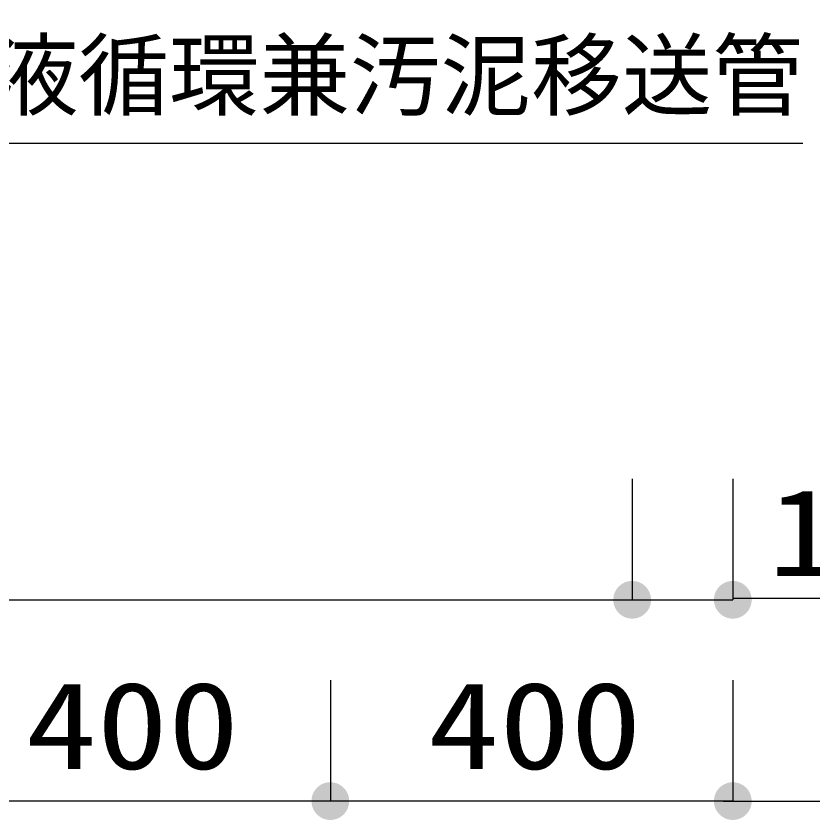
# Model space of a CAD drawing. Units: millimetres, scale not verified. Extents: x -22790 to 8910, y -6308 to 6308.
# Drawn here: x -4697 to -3905, y -424 to 375 of the extents above; entities that cross this region are included whole.
import ezdxf
from ezdxf.enums import TextEntityAlignment as Align

# ---------------------------------------------------------------- set-up
doc = ezdxf.new("R2010")
doc.units = ezdxf.units.MM
doc.header["$LTSCALE"] = 30
doc.layers.add('0-1_空気管', color=3, linetype='Continuous', lineweight=25)
doc.layers.add('0-F_00クル-フ-6寸法', color=132, linetype='Continuous', lineweight=25)
doc.styles.add('ＭＳ ゴシック', font='')
doc.styles.get('ＭＳ ゴシック').set_extended_font_data('MS Gothic')

msp = doc.modelspace()

# ---------------------------------------------------------------- linework, layer by layer
at = {"layer": '0-1_空気管'}
msp.add_lwpolyline([(-3915.15, 248.14), (-4973.81, 248.14), (-4550.48, 981.36)], dxfattribs=at)
at = {"layer": '0-F_00クル-フ-6寸法', "color": 4}
for p, q in [((-4084.82, -85.16), (-4084.82, -205.16)), ((-4084.82, -85.16), (-4084.82, -205.16)), ((-3984.82, -85.16), (-3984.82, -205.16)), ((-6094.78, -205.16), (-4084.82, -205.16)), ((-4084.82, -205.16), (-3984.82, -205.16)), ((-3984.82, -203.66), (-3731.89, -203.66)), ((-4384.78, -285.16), (-4384.78, -405.16)), ((-4384.78, -285.16), (-4384.78, -405.16)), ((-3984.82, -285.16), (-3984.82, -405.16)), ((-4384.78, -405.16), (-4784.78, -405.16)), ((-3984.82, -405.16), (-4384.78, -405.16)), ((-3994.2, -405.16), (-3483.33, -405.16))]:
    msp.add_line(p, q, dxfattribs=at)
at = {"layer": '0-F_00クル-フ-6寸法'}
for points in [[(-4084.82, -205.16), (-4098.49, -192.32), (-4096.77, -190.71)], [(-4084.82, -205.16), (-4098.49, -192.32), (-4096.77, -190.71)], [(-4084.82, -205.16), (-4096.77, -190.71), (-4094.87, -189.33)], [(-4084.82, -205.16), (-4096.77, -190.71), (-4094.87, -189.33)], [(-4084.82, -205.16), (-4094.87, -189.33), (-4092.8, -188.19)], [(-4084.82, -205.16), (-4094.87, -189.33), (-4092.8, -188.19)], [(-4084.82, -205.16), (-4092.8, -188.19), (-4090.62, -187.32)], [(-4084.82, -205.16), (-4092.8, -188.19), (-4090.62, -187.32)], [(-4084.82, -205.16), (-4090.62, -187.32), (-4088.33, -186.74)], [(-4084.82, -205.16), (-4090.62, -187.32), (-4088.33, -186.74)], [(-4084.82, -205.16), (-4088.33, -186.74), (-4086, -186.44)], [(-4084.82, -205.16), (-4088.33, -186.74), (-4086, -186.44)], [(-4084.82, -205.16), (-4086, -186.44), (-4083.64, -186.44)], [(-4084.82, -205.16), (-4086, -186.44), (-4083.64, -186.44)], [(-4084.82, -205.16), (-4083.64, -186.44), (-4081.31, -186.74)], [(-4084.82, -205.16), (-4083.64, -186.44), (-4081.31, -186.74)], [(-4084.82, -205.16), (-4081.31, -186.74), (-4079.03, -187.32)], [(-4084.82, -205.16), (-4081.31, -186.74), (-4079.03, -187.32)], [(-4084.82, -205.16), (-4079.03, -187.32), (-4076.84, -188.19)], [(-4084.82, -205.16), (-4079.03, -187.32), (-4076.84, -188.19)], [(-4084.82, -205.16), (-4076.84, -188.19), (-4074.77, -189.33)], [(-4084.82, -205.16), (-4076.84, -188.19), (-4074.77, -189.33)], [(-4084.82, -205.16), (-4074.77, -189.33), (-4072.87, -190.71)], [(-4084.82, -205.16), (-4074.77, -189.33), (-4072.87, -190.71)], [(-4084.82, -205.16), (-4072.87, -190.71), (-4071.15, -192.32)], [(-4084.82, -205.16), (-4072.87, -190.71), (-4071.15, -192.32)], [(-3984.82, -205.16), (-3998.49, -192.32), (-3996.77, -190.71)], [(-3984.82, -205.16), (-3996.77, -190.71), (-3994.87, -189.33)], [(-3984.82, -205.16), (-3994.87, -189.33), (-3992.8, -188.19)], [(-3984.82, -205.16), (-3992.8, -188.19), (-3990.61, -187.32)], [(-3984.82, -205.16), (-3990.61, -187.32), (-3988.33, -186.74)], [(-3984.82, -205.16), (-3988.33, -186.74), (-3986, -186.44)], [(-3984.82, -205.16), (-3986, -186.44), (-3983.64, -186.44)], [(-3984.82, -205.16), (-3983.64, -186.44), (-3981.31, -186.74)], [(-3984.82, -205.16), (-3981.31, -186.74), (-3979.03, -187.32)], [(-3984.82, -205.16), (-3979.03, -187.32), (-3976.84, -188.19)], [(-3984.82, -205.16), (-3976.84, -188.19), (-3974.77, -189.33)], [(-3984.82, -205.16), (-3974.77, -189.33), (-3972.87, -190.71)], [(-3984.82, -205.16), (-3972.87, -190.71), (-3971.15, -192.32)], [(-4084.82, -205.16), (-4102.98, -200.49), (-4102.25, -198.25)], [(-4084.82, -205.16), (-4102.98, -200.49), (-4102.25, -198.25)], [(-4084.82, -205.16), (-4102.25, -198.25), (-4101.25, -196.12)], [(-4084.82, -205.16), (-4102.25, -198.25), (-4101.25, -196.12)], [(-4084.82, -205.16), (-4101.25, -196.12), (-4099.99, -194.14)], [(-4084.82, -205.16), (-4101.25, -196.12), (-4099.99, -194.14)], [(-4084.82, -205.16), (-4099.99, -194.14), (-4098.49, -192.32)], [(-4084.82, -205.16), (-4099.99, -194.14), (-4098.49, -192.32)], [(-4084.82, -205.16), (-4071.15, -192.32), (-4069.65, -194.14)], [(-4084.82, -205.16), (-4071.15, -192.32), (-4069.65, -194.14)], [(-4084.82, -205.16), (-4069.65, -194.14), (-4068.39, -196.12)], [(-4084.82, -205.16), (-4069.65, -194.14), (-4068.39, -196.12)], [(-4084.82, -205.16), (-4068.39, -196.12), (-4067.39, -198.25)], [(-4084.82, -205.16), (-4068.39, -196.12), (-4067.39, -198.25)], [(-4084.82, -205.16), (-4067.39, -198.25), (-4066.66, -200.49)], [(-4084.82, -205.16), (-4067.39, -198.25), (-4066.66, -200.49)], [(-3984.82, -205.16), (-4002.98, -200.49), (-4002.25, -198.25)], [(-3984.82, -205.16), (-4002.25, -198.25), (-4001.25, -196.12)], [(-3984.82, -205.16), (-4001.25, -196.12), (-3999.99, -194.14)], [(-3984.82, -205.16), (-3999.99, -194.14), (-3998.49, -192.32)], [(-3984.82, -205.16), (-3971.15, -192.32), (-3969.65, -194.14)], [(-3984.82, -205.16), (-3969.65, -194.14), (-3968.39, -196.12)], [(-3984.82, -205.16), (-3968.39, -196.12), (-3967.39, -198.25)], [(-3984.82, -205.16), (-3967.39, -198.25), (-3966.66, -200.49)], [(-4084.82, -205.16), (-4103.57, -205.16), (-4103.42, -202.81)], [(-4084.82, -205.16), (-4103.57, -205.16), (-4103.42, -202.81)], [(-4084.82, -205.16), (-4103.42, -207.51), (-4103.57, -205.16)], [(-4084.82, -205.16), (-4103.42, -207.51), (-4103.57, -205.16)], [(-4084.82, -205.16), (-4103.42, -202.81), (-4102.98, -200.49)], [(-4084.82, -205.16), (-4103.42, -202.81), (-4102.98, -200.49)], [(-4084.82, -205.16), (-4102.98, -209.82), (-4103.42, -207.51)], [(-4084.82, -205.16), (-4102.98, -209.82), (-4103.42, -207.51)], [(-4084.82, -205.16), (-4102.25, -212.06), (-4102.98, -209.82)], [(-4084.82, -205.16), (-4102.25, -212.06), (-4102.98, -209.82)], [(-4084.82, -205.16), (-4101.25, -214.19), (-4102.25, -212.06)], [(-4084.82, -205.16), (-4101.25, -214.19), (-4102.25, -212.06)], [(-4084.82, -205.16), (-4099.99, -216.18), (-4101.25, -214.19)], [(-4084.82, -205.16), (-4099.99, -216.18), (-4101.25, -214.19)], [(-4084.82, -205.16), (-4098.49, -217.99), (-4099.99, -216.18)], [(-4084.82, -205.16), (-4098.49, -217.99), (-4099.99, -216.18)], [(-4084.82, -205.16), (-4096.77, -219.6), (-4098.49, -217.99)], [(-4084.82, -205.16), (-4096.77, -219.6), (-4098.49, -217.99)], [(-4084.82, -205.16), (-4094.87, -220.99), (-4096.77, -219.6)], [(-4084.82, -205.16), (-4094.87, -220.99), (-4096.77, -219.6)], [(-4084.82, -205.16), (-4092.8, -222.12), (-4094.87, -220.99)], [(-4084.82, -205.16), (-4092.8, -222.12), (-4094.87, -220.99)], [(-4084.82, -205.16), (-4090.62, -222.99), (-4092.8, -222.12)], [(-4084.82, -205.16), (-4090.62, -222.99), (-4092.8, -222.12)], [(-4084.82, -205.16), (-4088.33, -223.57), (-4090.62, -222.99)], [(-4084.82, -205.16), (-4088.33, -223.57), (-4090.62, -222.99)], [(-4084.82, -205.16), (-4086, -223.87), (-4088.33, -223.57)], [(-4084.82, -205.16), (-4086, -223.87), (-4088.33, -223.57)], [(-4084.82, -205.16), (-4083.64, -223.87), (-4086, -223.87)], [(-4084.82, -205.16), (-4083.64, -223.87), (-4086, -223.87)], [(-4084.82, -205.16), (-4066.66, -200.49), (-4066.22, -202.81)], [(-4084.82, -205.16), (-4066.66, -200.49), (-4066.22, -202.81)], [(-4084.82, -205.16), (-4066.22, -202.81), (-4066.07, -205.16)], [(-4084.82, -205.16), (-4066.22, -202.81), (-4066.07, -205.16)], [(-4084.82, -205.16), (-4081.31, -223.57), (-4083.64, -223.87)], [(-4084.82, -205.16), (-4079.03, -222.99), (-4081.31, -223.57)], [(-4084.82, -205.16), (-4076.84, -222.12), (-4079.03, -222.99)], [(-4084.82, -205.16), (-4074.77, -220.99), (-4076.84, -222.12)], [(-4084.82, -205.16), (-4072.87, -219.6), (-4074.77, -220.99)], [(-4084.82, -205.16), (-4071.15, -217.99), (-4072.87, -219.6)], [(-4084.82, -205.16), (-4069.65, -216.18), (-4071.15, -217.99)], [(-4084.82, -205.16), (-4068.39, -214.19), (-4069.65, -216.18)], [(-4084.82, -205.16), (-4067.39, -212.06), (-4068.39, -214.19)], [(-4084.82, -205.16), (-4066.66, -209.82), (-4067.39, -212.06)], [(-4084.82, -205.16), (-4066.22, -207.51), (-4066.66, -209.82)], [(-4084.82, -205.16), (-4066.07, -205.16), (-4066.22, -207.51)], [(-4084.82, -205.16), (-4081.31, -223.57), (-4083.64, -223.87)], [(-4084.82, -205.16), (-4079.03, -222.99), (-4081.31, -223.57)], [(-4084.82, -205.16), (-4076.84, -222.12), (-4079.03, -222.99)], [(-4084.82, -205.16), (-4074.77, -220.99), (-4076.84, -222.12)], [(-4084.82, -205.16), (-4072.87, -219.6), (-4074.77, -220.99)], [(-4084.82, -205.16), (-4071.15, -217.99), (-4072.87, -219.6)], [(-4084.82, -205.16), (-4069.65, -216.18), (-4071.15, -217.99)], [(-4084.82, -205.16), (-4068.39, -214.19), (-4069.65, -216.18)], [(-4084.82, -205.16), (-4067.39, -212.06), (-4068.39, -214.19)], [(-4084.82, -205.16), (-4066.66, -209.82), (-4067.39, -212.06)], [(-4084.82, -205.16), (-4066.22, -207.51), (-4066.66, -209.82)], [(-4084.82, -205.16), (-4066.07, -205.16), (-4066.22, -207.51)], [(-3984.82, -205.16), (-4003.57, -205.16), (-4003.42, -202.81)], [(-3984.82, -205.16), (-4003.42, -207.51), (-4003.57, -205.16)], [(-3984.82, -205.16), (-4003.42, -202.81), (-4002.98, -200.49)], [(-3984.82, -205.16), (-4002.98, -209.82), (-4003.42, -207.51)], [(-3984.82, -205.16), (-4002.25, -212.06), (-4002.98, -209.82)], [(-3984.82, -205.16), (-4001.25, -214.19), (-4002.25, -212.06)], [(-3984.82, -205.16), (-3999.99, -216.18), (-4001.25, -214.19)], [(-3984.82, -205.16), (-3998.49, -217.99), (-3999.99, -216.18)], [(-3984.82, -205.16), (-3996.77, -219.6), (-3998.49, -217.99)], [(-3984.82, -205.16), (-3994.87, -220.99), (-3996.77, -219.6)], [(-3984.82, -205.16), (-3992.8, -222.12), (-3994.87, -220.99)], [(-3984.82, -205.16), (-3990.61, -222.99), (-3992.8, -222.12)], [(-3984.82, -205.16), (-3988.33, -223.57), (-3990.61, -222.99)], [(-3984.82, -205.16), (-3986, -223.87), (-3988.33, -223.57)], [(-3984.82, -205.16), (-3983.64, -223.87), (-3986, -223.87)], [(-3984.82, -205.16), (-3966.66, -200.49), (-3966.22, -202.81)], [(-3984.82, -205.16), (-3966.22, -202.81), (-3966.07, -205.16)], [(-3984.82, -205.16), (-3981.31, -223.57), (-3983.64, -223.87)], [(-3984.82, -205.16), (-3979.03, -222.99), (-3981.31, -223.57)], [(-3984.82, -205.16), (-3976.84, -222.12), (-3979.03, -222.99)], [(-3984.82, -205.16), (-3974.77, -220.99), (-3976.84, -222.12)], [(-3984.82, -205.16), (-3972.87, -219.6), (-3974.77, -220.99)], [(-3984.82, -205.16), (-3971.15, -217.99), (-3972.87, -219.6)], [(-3984.82, -205.16), (-3969.65, -216.18), (-3971.15, -217.99)], [(-3984.82, -205.16), (-3968.39, -214.19), (-3969.65, -216.18)], [(-3984.82, -205.16), (-3967.39, -212.06), (-3968.39, -214.19)], [(-3984.82, -205.16), (-3966.66, -209.82), (-3967.39, -212.06)], [(-3984.82, -205.16), (-3966.22, -207.51), (-3966.66, -209.82)], [(-3984.82, -205.16), (-3966.07, -205.16), (-3966.22, -207.51)], [(-4384.78, -405.16), (-4398.45, -392.32), (-4396.73, -390.71)], [(-4384.78, -405.16), (-4398.45, -392.32), (-4396.73, -390.71)], [(-4384.78, -405.16), (-4396.73, -390.71), (-4394.83, -389.33)], [(-4384.78, -405.16), (-4396.73, -390.71), (-4394.83, -389.33)], [(-4384.78, -405.16), (-4394.83, -389.33), (-4392.77, -388.19)], [(-4384.78, -405.16), (-4394.83, -389.33), (-4392.77, -388.19)], [(-4384.78, -405.16), (-4392.77, -388.19), (-4390.58, -387.32)], [(-4384.78, -405.16), (-4392.77, -388.19), (-4390.58, -387.32)], [(-4384.78, -405.16), (-4390.58, -387.32), (-4388.3, -386.74)], [(-4384.78, -405.16), (-4390.58, -387.32), (-4388.3, -386.74)], [(-4384.78, -405.16), (-4388.3, -386.74), (-4385.96, -386.44)], [(-4384.78, -405.16), (-4388.3, -386.74), (-4385.96, -386.44)], [(-4384.78, -405.16), (-4385.96, -386.44), (-4383.61, -386.44)], [(-4384.78, -405.16), (-4385.96, -386.44), (-4383.61, -386.44)], [(-4384.78, -405.16), (-4383.61, -386.44), (-4381.27, -386.74)], [(-4384.78, -405.16), (-4383.61, -386.44), (-4381.27, -386.74)], [(-4384.78, -405.16), (-4381.27, -386.74), (-4378.99, -387.32)], [(-4384.78, -405.16), (-4381.27, -386.74), (-4378.99, -387.32)], [(-4384.78, -405.16), (-4378.99, -387.32), (-4376.8, -388.19)], [(-4384.78, -405.16), (-4378.99, -387.32), (-4376.8, -388.19)], [(-4384.78, -405.16), (-4376.8, -388.19), (-4374.74, -389.33)], [(-4384.78, -405.16), (-4376.8, -388.19), (-4374.74, -389.33)], [(-4384.78, -405.16), (-4374.74, -389.33), (-4372.83, -390.71)], [(-4384.78, -405.16), (-4374.74, -389.33), (-4372.83, -390.71)], [(-4384.78, -405.16), (-4372.83, -390.71), (-4371.11, -392.32)], [(-4384.78, -405.16), (-4372.83, -390.71), (-4371.11, -392.32)], [(-3984.82, -405.16), (-3998.49, -392.32), (-3996.77, -390.71)], [(-3984.82, -405.16), (-3996.77, -390.71), (-3994.87, -389.33)], [(-3984.82, -405.16), (-3994.87, -389.33), (-3992.8, -388.19)], [(-3984.82, -405.16), (-3992.8, -388.19), (-3990.61, -387.32)], [(-3984.82, -405.16), (-3990.61, -387.32), (-3988.33, -386.74)], [(-3984.82, -405.16), (-3988.33, -386.74), (-3986, -386.44)], [(-3984.82, -405.16), (-3986, -386.44), (-3983.64, -386.44)], [(-3984.82, -405.16), (-3983.64, -386.44), (-3981.31, -386.74)], [(-3984.82, -405.16), (-3981.31, -386.74), (-3979.03, -387.32)], [(-3984.82, -405.16), (-3979.03, -387.32), (-3976.84, -388.19)], [(-3984.82, -405.16), (-3976.84, -388.19), (-3974.77, -389.33)], [(-3984.82, -405.16), (-3974.77, -389.33), (-3972.87, -390.71)], [(-3984.82, -405.16), (-3972.87, -390.71), (-3971.15, -392.32)], [(-4384.78, -405.16), (-4402.94, -400.49), (-4402.22, -398.25)], [(-4384.78, -405.16), (-4402.94, -400.49), (-4402.22, -398.25)], [(-4384.78, -405.16), (-4402.22, -398.25), (-4401.21, -396.12)], [(-4384.78, -405.16), (-4402.22, -398.25), (-4401.21, -396.12)], [(-4384.78, -405.16), (-4401.21, -396.12), (-4399.95, -394.14)], [(-4384.78, -405.16), (-4401.21, -396.12), (-4399.95, -394.14)], [(-4384.78, -405.16), (-4399.95, -394.14), (-4398.45, -392.32)], [(-4384.78, -405.16), (-4399.95, -394.14), (-4398.45, -392.32)], [(-4384.78, -405.16), (-4371.11, -392.32), (-4369.61, -394.14)], [(-4384.78, -405.16), (-4371.11, -392.32), (-4369.61, -394.14)], [(-4384.78, -405.16), (-4369.61, -394.14), (-4368.35, -396.12)], [(-4384.78, -405.16), (-4369.61, -394.14), (-4368.35, -396.12)], [(-4384.78, -405.16), (-4368.35, -396.12), (-4367.35, -398.25)], [(-4384.78, -405.16), (-4368.35, -396.12), (-4367.35, -398.25)], [(-4384.78, -405.16), (-4367.35, -398.25), (-4366.62, -400.49)], [(-4384.78, -405.16), (-4367.35, -398.25), (-4366.62, -400.49)], [(-3984.82, -405.16), (-4002.98, -400.49), (-4002.25, -398.25)], [(-3984.82, -405.16), (-4002.25, -398.25), (-4001.25, -396.12)], [(-3984.82, -405.16), (-4001.25, -396.12), (-3999.99, -394.14)], [(-3984.82, -405.16), (-3999.99, -394.14), (-3998.49, -392.32)], [(-3984.82, -405.16), (-3971.15, -392.32), (-3969.65, -394.14)], [(-3984.82, -405.16), (-3969.65, -394.14), (-3968.39, -396.12)], [(-3984.82, -405.16), (-3968.39, -396.12), (-3967.39, -398.25)], [(-3984.82, -405.16), (-3967.39, -398.25), (-3966.66, -400.49)], [(-4384.78, -405.16), (-4403.53, -405.16), (-4403.38, -402.81)], [(-4384.78, -405.16), (-4403.53, -405.16), (-4403.38, -402.81)], [(-4384.78, -405.16), (-4403.38, -407.51), (-4403.53, -405.16)], [(-4384.78, -405.16), (-4403.38, -407.51), (-4403.53, -405.16)], [(-4384.78, -405.16), (-4403.38, -402.81), (-4402.94, -400.49)], [(-4384.78, -405.16), (-4403.38, -402.81), (-4402.94, -400.49)], [(-4384.78, -405.16), (-4402.94, -409.82), (-4403.38, -407.51)], [(-4384.78, -405.16), (-4402.94, -409.82), (-4403.38, -407.51)], [(-4384.78, -405.16), (-4402.22, -412.06), (-4402.94, -409.82)], [(-4384.78, -405.16), (-4402.22, -412.06), (-4402.94, -409.82)], [(-4384.78, -405.16), (-4401.21, -414.19), (-4402.22, -412.06)], [(-4384.78, -405.16), (-4401.21, -414.19), (-4402.22, -412.06)], [(-4384.78, -405.16), (-4399.95, -416.18), (-4401.21, -414.19)], [(-4384.78, -405.16), (-4399.95, -416.18), (-4401.21, -414.19)], [(-4384.78, -405.16), (-4398.45, -417.99), (-4399.95, -416.18)], [(-4384.78, -405.16), (-4398.45, -417.99), (-4399.95, -416.18)], [(-4384.78, -405.16), (-4396.73, -419.6), (-4398.45, -417.99)], [(-4384.78, -405.16), (-4396.73, -419.6), (-4398.45, -417.99)], [(-4384.78, -405.16), (-4394.83, -420.99), (-4396.73, -419.6)], [(-4384.78, -405.16), (-4394.83, -420.99), (-4396.73, -419.6)], [(-4384.78, -405.16), (-4392.77, -422.12), (-4394.83, -420.99)], [(-4384.78, -405.16), (-4392.77, -422.12), (-4394.83, -420.99)], [(-4384.78, -405.16), (-4390.58, -422.99), (-4392.77, -422.12)], [(-4384.78, -405.16), (-4390.58, -422.99), (-4392.77, -422.12)], [(-4384.78, -405.16), (-4388.3, -423.57), (-4390.58, -422.99)], [(-4384.78, -405.16), (-4388.3, -423.57), (-4390.58, -422.99)], [(-4384.78, -405.16), (-4385.96, -423.87), (-4388.3, -423.57)], [(-4384.78, -405.16), (-4385.96, -423.87), (-4388.3, -423.57)], [(-4384.78, -405.16), (-4383.61, -423.87), (-4385.96, -423.87)], [(-4384.78, -405.16), (-4383.61, -423.87), (-4385.96, -423.87)], [(-4384.78, -405.16), (-4366.62, -400.49), (-4366.18, -402.81)], [(-4384.78, -405.16), (-4366.62, -400.49), (-4366.18, -402.81)], [(-4384.78, -405.16), (-4366.18, -402.81), (-4366.03, -405.16)], [(-4384.78, -405.16), (-4366.18, -402.81), (-4366.03, -405.16)], [(-4384.78, -405.16), (-4381.27, -423.57), (-4383.61, -423.87)], [(-4384.78, -405.16), (-4378.99, -422.99), (-4381.27, -423.57)], [(-4384.78, -405.16), (-4376.8, -422.12), (-4378.99, -422.99)], [(-4384.78, -405.16), (-4374.74, -420.99), (-4376.8, -422.12)], [(-4384.78, -405.16), (-4372.83, -419.6), (-4374.74, -420.99)], [(-4384.78, -405.16), (-4371.11, -417.99), (-4372.83, -419.6)], [(-4384.78, -405.16), (-4369.61, -416.18), (-4371.11, -417.99)], [(-4384.78, -405.16), (-4368.35, -414.19), (-4369.61, -416.18)], [(-4384.78, -405.16), (-4367.35, -412.06), (-4368.35, -414.19)], [(-4384.78, -405.16), (-4366.62, -409.82), (-4367.35, -412.06)], [(-4384.78, -405.16), (-4366.18, -407.51), (-4366.62, -409.82)], [(-4384.78, -405.16), (-4366.03, -405.16), (-4366.18, -407.51)], [(-4384.78, -405.16), (-4381.27, -423.57), (-4383.61, -423.87)], [(-4384.78, -405.16), (-4378.99, -422.99), (-4381.27, -423.57)], [(-4384.78, -405.16), (-4376.8, -422.12), (-4378.99, -422.99)], [(-4384.78, -405.16), (-4374.74, -420.99), (-4376.8, -422.12)], [(-4384.78, -405.16), (-4372.83, -419.6), (-4374.74, -420.99)], [(-4384.78, -405.16), (-4371.11, -417.99), (-4372.83, -419.6)], [(-4384.78, -405.16), (-4369.61, -416.18), (-4371.11, -417.99)], [(-4384.78, -405.16), (-4368.35, -414.19), (-4369.61, -416.18)], [(-4384.78, -405.16), (-4367.35, -412.06), (-4368.35, -414.19)], [(-4384.78, -405.16), (-4366.62, -409.82), (-4367.35, -412.06)], [(-4384.78, -405.16), (-4366.18, -407.51), (-4366.62, -409.82)], [(-4384.78, -405.16), (-4366.03, -405.16), (-4366.18, -407.51)], [(-3984.82, -405.16), (-4003.57, -405.16), (-4003.42, -402.81)], [(-3984.82, -405.16), (-4003.42, -407.51), (-4003.57, -405.16)], [(-3984.82, -405.16), (-4003.42, -402.81), (-4002.98, -400.49)], [(-3984.82, -405.16), (-4002.98, -409.82), (-4003.42, -407.51)], [(-3984.82, -405.16), (-4002.25, -412.06), (-4002.98, -409.82)], [(-3984.82, -405.16), (-4001.25, -414.19), (-4002.25, -412.06)], [(-3984.82, -405.16), (-3999.99, -416.18), (-4001.25, -414.19)], [(-3984.82, -405.16), (-3998.49, -417.99), (-3999.99, -416.18)], [(-3984.82, -405.16), (-3996.77, -419.6), (-3998.49, -417.99)], [(-3984.82, -405.16), (-3994.87, -420.99), (-3996.77, -419.6)], [(-3984.82, -405.16), (-3992.8, -422.12), (-3994.87, -420.99)], [(-3984.82, -405.16), (-3990.61, -422.99), (-3992.8, -422.12)], [(-3984.82, -405.16), (-3988.33, -423.57), (-3990.61, -422.99)], [(-3984.82, -405.16), (-3986, -423.87), (-3988.33, -423.57)], [(-3984.82, -405.16), (-3983.64, -423.87), (-3986, -423.87)], [(-3984.82, -405.16), (-3966.66, -400.49), (-3966.22, -402.81)], [(-3984.82, -405.16), (-3966.22, -402.81), (-3966.07, -405.16)], [(-3984.82, -405.16), (-3981.31, -423.57), (-3983.64, -423.87)], [(-3984.82, -405.16), (-3979.03, -422.99), (-3981.31, -423.57)], [(-3984.82, -405.16), (-3976.84, -422.12), (-3979.03, -422.99)], [(-3984.82, -405.16), (-3974.77, -420.99), (-3976.84, -422.12)], [(-3984.82, -405.16), (-3972.87, -419.6), (-3974.77, -420.99)], [(-3984.82, -405.16), (-3971.15, -417.99), (-3972.87, -419.6)], [(-3984.82, -405.16), (-3969.65, -416.18), (-3971.15, -417.99)], [(-3984.82, -405.16), (-3968.39, -414.19), (-3969.65, -416.18)], [(-3984.82, -405.16), (-3967.39, -412.06), (-3968.39, -414.19)], [(-3984.82, -405.16), (-3966.66, -409.82), (-3967.39, -412.06)], [(-3984.82, -405.16), (-3966.22, -407.51), (-3966.66, -409.82)], [(-3984.82, -405.16), (-3966.07, -405.16), (-3966.22, -407.51)]]:
    msp.add_solid(points, dxfattribs=at)

# ---------------------------------------------------------------- texts
at = {"layer": '0-1_空気管', "color": 4, "style": 'ＭＳ ゴシック'}
msp.add_text('硝化液循環兼汚泥移送管', height=65.98, dxfattribs=at).set_placement((-4905.15, 263.14), align=Align.BOTTOM_LEFT)
at = {"layer": '0-F_00クル-フ-6寸法', "color": 3, "style": 'ＭＳ ゴシック', "width": 1.2}
for s, p in [('100', (-3949.82, -207.66)), ('400', (-4687.64, -399.31)), ('400', (-4287.66, -399.31))]:
    msp.add_text(s, height=86.66, dxfattribs=at).set_placement(p, align=Align.BOTTOM_LEFT)

doc.saveas('drawing.dxf')
